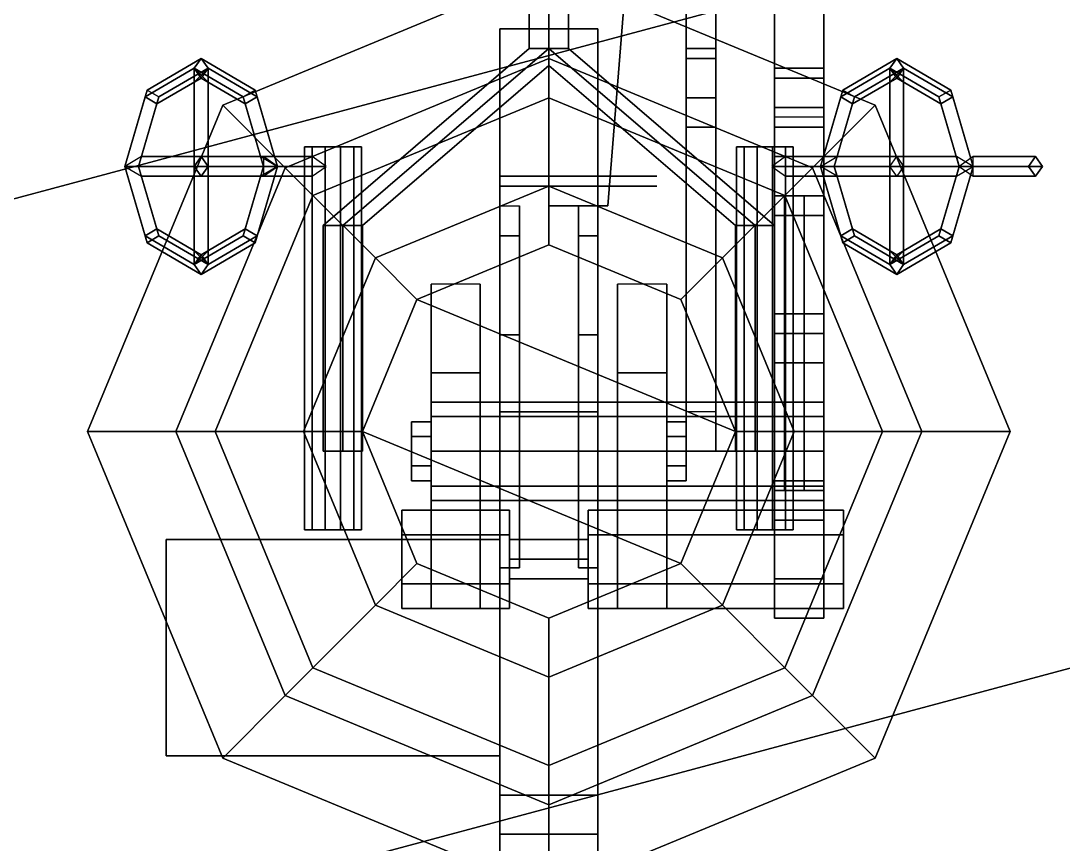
# Model space of a CAD drawing. Header units: millimetres. Extents: x -3.4 to 3.4, y -22.9 to 32.2.
# Drawn here: x -0.538 to 0.524, y -0.95 to -0.112 of the extents above; entities that cross this region are included whole.
import ezdxf

# ---------------------------------------------------------------- set-up
doc = ezdxf.new("R2010")
doc.units = ezdxf.units.MM
for name, color, linetype in [('sleeve', 5, 'Continuous'), ('superstructure', 3, 'Continuous'), ('turret', 2, 'Continuous')]:
    doc.layers.add(name, color=color, linetype=linetype)

msp = doc.modelspace()

# ---------------------------------------------------------------- linework, layer by layer
for points in [[(2.7, 12.33, -1.51), (2.7, -7.18, -1.51), (-2.7, -7.18, -1.51), (-2.7, 12.33, -1.51)], [(0, -0.06, 3), (-0.3323, -0.1977, 3), (-0.2687, -0.2613, 3), (0, -0.15, 3)], [(0, -0.06, 2.97), (-0.3323, -0.1977, 2.97), (-0.3323, -0.1977, 3), (0, -0.06, 3)], [(0.3323, -0.1977, 3), (0, -0.06, 3), (0, -0.15, 3), (0.2687, -0.2613, 3)], [(0.3323, -0.1977, 2.97), (0, -0.06, 2.97), (0, -0.06, 3), (0.3323, -0.1977, 3)], [(0, -0.15, 3), (-0.2687, -0.2613, 3), (-0.2404, -0.2896, 3.06), (0, -0.19, 3.06)], [(0.2687, -0.2613, 3), (0, -0.15, 3), (0, -0.19, 3.06), (0.2404, -0.2896, 3.06)], [(0, -0.19, 3.06), (-0.2404, -0.2896, 3.06), (-0.1768, -0.3532, 3.06), (0, -0.28, 3.06)], [(0.2404, -0.2896, 3.06), (0, -0.19, 3.06), (0, -0.28, 3.06), (0.1768, -0.3532, 3.06)], [(-0.3323, -0.1977, 3), (-0.47, -0.53, 3), (-0.38, -0.53, 3), (-0.2687, -0.2613, 3)], [(-0.3323, -0.1977, 2.97), (-0.47, -0.53, 2.97), (-0.47, -0.53, 3), (-0.3323, -0.1977, 3)], [(0.47, -0.53, 3), (0.3323, -0.1977, 3), (0.2687, -0.2613, 3), (0.38, -0.53, 3)], [(0.47, -0.53, 2.97), (0.3323, -0.1977, 2.97), (0.3323, -0.1977, 3), (0.47, -0.53, 3)], [(-0.2687, -0.2613, 3), (-0.38, -0.53, 3), (-0.34, -0.53, 3.06), (-0.2404, -0.2896, 3.06)], [(0.38, -0.53, 3), (0.2687, -0.2613, 3), (0.2404, -0.2896, 3.06), (0.34, -0.53, 3.06)], [(0, -0.28, 3.06), (-0.1768, -0.3532, 3.06), (-0.1344, -0.3956, 3.61), (0, -0.34, 3.61)], [(0.1768, -0.3532, 3.06), (0, -0.28, 3.06), (0, -0.34, 3.61), (0.1344, -0.3956, 3.61)], [(-0.2404, -0.2896, 3.06), (-0.34, -0.53, 3.06), (-0.25, -0.53, 3.06), (-0.1768, -0.3532, 3.06)], [(0.34, -0.53, 3.06), (0.2404, -0.2896, 3.06), (0.1768, -0.3532, 3.06), (0.25, -0.53, 3.06)], [(-0.1768, -0.3532, 3.06), (-0.25, -0.53, 3.06), (-0.19, -0.53, 3.61), (-0.1344, -0.3956, 3.61)], [(0.25, -0.53, 3.06), (0.1768, -0.3532, 3.06), (0.1344, -0.3956, 3.61), (0.19, -0.53, 3.61)], [(-0.47, -0.53, 3), (-0.3323, -0.8623, 3), (-0.2687, -0.7987, 3), (-0.38, -0.53, 3)], [(-0.47, -0.53, 2.97), (-0.3323, -0.8623, 2.97), (-0.3323, -0.8623, 3), (-0.47, -0.53, 3)], [(-0.38, -0.53, 3), (-0.2687, -0.7987, 3), (-0.2404, -0.7704, 3.06), (-0.34, -0.53, 3.06)], [(-0.34, -0.53, 3.06), (-0.2404, -0.7704, 3.06), (-0.1768, -0.7068, 3.06), (-0.25, -0.53, 3.06)], [(-0.25, -0.53, 3.06), (-0.1768, -0.7068, 3.06), (-0.1344, -0.6644, 3.61), (-0.19, -0.53, 3.61)], [(0.1768, -0.7068, 3.06), (0.25, -0.53, 3.06), (0.19, -0.53, 3.61), (0.1344, -0.6644, 3.61)], [(0.2404, -0.7704, 3.06), (0.34, -0.53, 3.06), (0.25, -0.53, 3.06), (0.1768, -0.7068, 3.06)], [(0.2687, -0.7987, 3), (0.38, -0.53, 3), (0.34, -0.53, 3.06), (0.2404, -0.7704, 3.06)], [(0.3323, -0.8623, 3), (0.47, -0.53, 3), (0.38, -0.53, 3), (0.2687, -0.7987, 3)], [(0.3323, -0.8623, 2.97), (0.47, -0.53, 2.97), (0.47, -0.53, 3), (0.3323, -0.8623, 3)], [(-0.1768, -0.7068, 3.06), (0, -0.78, 3.06), (0, -0.72, 3.61), (-0.1344, -0.6644, 3.61)], [(0, -0.78, 3.06), (0.1768, -0.7068, 3.06), (0.1344, -0.6644, 3.61), (0, -0.72, 3.61)], [(-0.2404, -0.7704, 3.06), (0, -0.87, 3.06), (0, -0.78, 3.06), (-0.1768, -0.7068, 3.06)], [(0, -0.87, 3.06), (0.2404, -0.7704, 3.06), (0.1768, -0.7068, 3.06), (0, -0.78, 3.06)], [(-0.2687, -0.7987, 3), (0, -0.91, 3), (0, -0.87, 3.06), (-0.2404, -0.7704, 3.06)], [(0, -0.91, 3), (0.2687, -0.7987, 3), (0.2404, -0.7704, 3.06), (0, -0.87, 3.06)], [(-0.3323, -0.8623, 3), (0, -1, 3), (0, -0.91, 3), (-0.2687, -0.7987, 3)], [(0, -1, 3), (0.3323, -0.8623, 3), (0.2687, -0.7987, 3), (0, -0.91, 3)], [(-0.3323, -0.8623, 2.97), (0, -1, 2.97), (0, -1, 3), (-0.3323, -0.8623, 3)], [(0, -1, 2.97), (0.3323, -0.8623, 2.97), (0.3323, -0.8623, 3), (0, -1, 3)]]:
    msp.add_3dface(points)
at = {"layer": 'sleeve'}
for points in [[(0.05, -0.12, 4.09), (0.05, -0.12, 3.96), (-0.05, -0.12, 3.96), (-0.05, -0.12, 4.09)], [(-0.05, -0.12, 4.09), (-0.05, -0.51, 4.09), (0.05, -0.51, 4.09), (0.05, -0.12, 4.09)], [(-0.05, -0.12, 3.96), (-0.05, -0.51, 3.91), (-0.05, -0.51, 4.09), (-0.05, -0.12, 4.09)], [(0.05, -0.12, 3.96), (0.05, -0.51, 3.91), (-0.05, -0.51, 3.91), (-0.05, -0.12, 3.96)], [(0.05, -0.51, 4.09), (0.05, -0.51, 3.91), (0.05, -0.12, 3.96), (0.05, -0.12, 4.09)], [(-0.05, -0.3, 3.9369), (-0.05, -0.3308, 3.8908), (-0.05, -0.51, 3.91)], [(-0.03, -0.3, 3.9369), (-0.03, -0.3308, 3.8908), (-0.05, -0.3308, 3.8908), (-0.05, -0.3, 3.9369)], [(-0.03, -0.51, 3.91), (-0.03, -0.51, 3.91), (-0.03, -0.3308, 3.8908), (-0.03, -0.3, 3.9369)], [(0.05, -0.3, 3.9369), (0.05, -0.3308, 3.8908), (0.03, -0.3308, 3.8908), (0.03, -0.3, 3.9369)], [(0.03, -0.3, 3.9369), (0.03, -0.3308, 3.8908), (0.03, -0.51, 3.91)], [(0.05, -0.51, 3.91), (0.05, -0.51, 3.91), (0.05, -0.3308, 3.8908), (0.05, -0.3, 3.9369)], [(-0.05, -0.4314, 3.8236), (-0.05, -0.55, 3.8), (-0.05, -0.51, 3.91), (-0.05, -0.3308, 3.8908)], [(-0.03, -0.3308, 3.8908), (-0.03, -0.4314, 3.8236), (-0.05, -0.4314, 3.8236), (-0.05, -0.3308, 3.8908)], [(-0.03, -0.3308, 3.8908), (-0.03, -0.51, 3.91), (-0.03, -0.55, 3.8), (-0.03, -0.4314, 3.8236)], [(0.05, -0.3308, 3.8908), (0.05, -0.4314, 3.8236), (0.03, -0.4314, 3.8236), (0.03, -0.3308, 3.8908)], [(0.03, -0.4314, 3.8236), (0.03, -0.55, 3.8), (0.03, -0.51, 3.91), (0.03, -0.3308, 3.8908)], [(0.05, -0.3308, 3.8908), (0.05, -0.51, 3.91), (0.05, -0.55, 3.8), (0.05, -0.4314, 3.8236)], [(-0.03, -0.4314, 3.8236), (-0.03, -0.55, 3.8), (-0.05, -0.55, 3.8), (-0.05, -0.4314, 3.8236)], [(0.05, -0.4314, 3.8236), (0.05, -0.55, 3.8), (0.03, -0.55, 3.8), (0.03, -0.4314, 3.8236)], [(0.07, -0.5, 4.11), (0.07, -0.5146, 4.0746), (-0.07, -0.5146, 4.0746), (-0.07, -0.5, 4.11)], [(0.07, -0.5146, 4.1454), (0.07, -0.5, 4.11), (-0.07, -0.5, 4.11), (-0.07, -0.5146, 4.1454)], [(-0.14, -0.58, 4.11), (-0.14, -0.52, 4.11), (-0.14, -0.535, 4.084), (-0.14, -0.565, 4.084)], [(-0.14, -0.565, 4.136), (-0.14, -0.535, 4.136), (-0.14, -0.52, 4.11), (-0.14, -0.58, 4.11)], [(-0.12, -0.52, 4.11), (-0.12, -0.535, 4.084), (-0.14, -0.535, 4.084), (-0.14, -0.52, 4.11)], [(-0.12, -0.535, 4.136), (-0.12, -0.52, 4.11), (-0.14, -0.52, 4.11), (-0.14, -0.535, 4.136)], [(0.07, -0.5146, 4.0746), (0.07, -0.55, 4.06), (-0.07, -0.55, 4.06), (-0.07, -0.5146, 4.0746)], [(0.07, -0.55, 4.16), (0.07, -0.5146, 4.1454), (-0.07, -0.5146, 4.1454), (-0.07, -0.55, 4.16)], [(-0.03, -0.6686, 3.8236), (-0.03, -0.51, 3.91), (-0.05, -0.51, 3.91), (-0.05, -0.6686, 3.8236)], [(-0.05, -0.51, 4.09), (-0.05, -0.94, 4.09), (0.05, -0.94, 4.09), (0.05, -0.51, 4.09)], [(-0.05, -0.51, 3.91), (-0.05, -0.9, 3.93), (-0.05, -0.94, 4.09), (-0.05, -0.51, 4.09)], [(0.05, -0.51, 3.91), (0.05, -0.9, 3.93), (-0.05, -0.9, 3.93), (-0.05, -0.51, 3.91)], [(-0.03, -0.51, 3.91), (-0.03, -0.51, 3.91), (-0.03, -0.6686, 3.8236), (-0.03, -0.55, 3.8)], [(0.05, -0.6686, 3.8236), (0.05, -0.51, 3.91), (0.03, -0.51, 3.91), (0.03, -0.6686, 3.8236)], [(0.05, -0.51, 3.91), (0.05, -0.51, 3.91), (0.05, -0.6686, 3.8236), (0.05, -0.55, 3.8)], [(0.05, -0.94, 4.09), (0.05, -0.9, 3.93), (0.05, -0.51, 3.91), (0.05, -0.51, 4.09)], [(0.12, -0.535, 4.084), (0.12, -0.52, 4.11), (0.14, -0.52, 4.11), (0.14, -0.535, 4.084)], [(0.12, -0.52, 4.11), (0.12, -0.535, 4.136), (0.14, -0.535, 4.136), (0.14, -0.52, 4.11)], [(0.14, -0.565, 4.084), (0.14, -0.535, 4.084), (0.14, -0.52, 4.11), (0.14, -0.58, 4.11)], [(0.14, -0.58, 4.11), (0.14, -0.52, 4.11), (0.14, -0.535, 4.136), (0.14, -0.565, 4.136)], [(-0.12, -0.535, 4.084), (-0.12, -0.565, 4.084), (-0.14, -0.565, 4.084), (-0.14, -0.535, 4.084)], [(-0.12, -0.565, 4.136), (-0.12, -0.535, 4.136), (-0.14, -0.535, 4.136), (-0.14, -0.565, 4.136)], [(0.12, -0.565, 4.084), (0.12, -0.535, 4.084), (0.14, -0.535, 4.084), (0.14, -0.565, 4.084)], [(0.12, -0.535, 4.136), (0.12, -0.565, 4.136), (0.14, -0.565, 4.136), (0.14, -0.535, 4.136)], [(0.07, -0.55, 4.06), (0.07, -0.5854, 4.0746), (-0.07, -0.5854, 4.0746), (-0.07, -0.55, 4.06)], [(0.07, -0.5854, 4.1454), (0.07, -0.55, 4.16), (-0.07, -0.55, 4.16), (-0.07, -0.5854, 4.1454)], [(-0.03, -0.55, 3.8), (-0.03, -0.6686, 3.8236), (-0.05, -0.6686, 3.8236), (-0.05, -0.55, 3.8)], [(0.05, -0.55, 3.8), (0.05, -0.6686, 3.8236), (0.03, -0.6686, 3.8236), (0.03, -0.55, 3.8)], [(-0.12, -0.565, 4.084), (-0.12, -0.58, 4.11), (-0.14, -0.58, 4.11), (-0.14, -0.565, 4.084)], [(-0.12, -0.58, 4.11), (-0.12, -0.565, 4.136), (-0.14, -0.565, 4.136), (-0.14, -0.58, 4.11)], [(0.12, -0.58, 4.11), (0.12, -0.565, 4.084), (0.14, -0.565, 4.084), (0.14, -0.58, 4.11)], [(0.12, -0.565, 4.136), (0.12, -0.58, 4.11), (0.14, -0.58, 4.11), (0.14, -0.565, 4.136)], [(0.07, -0.5854, 4.0746), (0.07, -0.6, 4.11), (-0.07, -0.6, 4.11), (-0.07, -0.5854, 4.0746)], [(0.07, -0.6, 4.11), (0.07, -0.5854, 4.1454), (-0.07, -0.5854, 4.1454), (-0.07, -0.6, 4.11)], [(-0.05, -0.64, 4.01), (-0.05, -0.86, 4.01), (-0.39, -0.86, 4.01), (-0.39, -0.64, 4.01)], [(-0.05, -0.64, 4.05), (-0.05, -0.64, 4.01), (-0.39, -0.64, 4.01), (-0.39, -0.64, 4.05)], [(-0.39, -0.64, 4.05), (-0.39, -0.86, 4.05), (-0.05, -0.86, 4.05), (-0.05, -0.64, 4.05)], [(-0.39, -0.64, 4.01), (-0.39, -0.86, 4.01), (-0.39, -0.86, 4.05), (-0.39, -0.64, 4.05)], [(-0.39, -0.86, 4.05), (-0.39, -0.86, 4.01), (-0.05, -0.86, 4.01), (-0.05, -0.86, 4.05)], [(0.05, -0.9, 3.93), (0.05, -0.96, 3.96), (-0.05, -0.96, 3.96), (-0.05, -0.9, 3.93)], [(-0.05, -0.9, 3.93), (-0.05, -0.96, 3.96), (-0.05, -0.96, 4.08), (-0.05, -0.94, 4.09)], [(0.05, -0.96, 4.08), (0.05, -0.96, 3.96), (0.05, -0.9, 3.93), (0.05, -0.94, 4.09)], [(-0.05, -0.94, 4.09), (-0.05, -0.96, 4.08), (0.05, -0.96, 4.08), (0.05, -0.94, 4.09)]]:
    msp.add_3dface(points, dxfattribs=at)
at = {"layer": 'superstructure'}
for points in [[(-0.63, 4.2, 2.868), (-2.11, -5.64, 3.0212), (2.11, -5.64, 3.0212), (0.63, 4.2, 2.868)], [(-1.43, -0.53, 2.97), (1.2384, 0.185, 2.97), (0.715, 0.7084, 2.97), (-1.2384, 0.185, 2.97)], [(-1.2384, -1.245, 2.97), (1.43, -0.53, 2.97), (1.2384, 0.185, 2.97), (-1.43, -0.53, 2.97)], [(-0.715, -1.7684, 2.97), (1.2384, -1.245, 2.97), (1.43, -0.53, 2.97), (-1.2384, -1.245, 2.97)]]:
    msp.add_3dface(points, dxfattribs=at)
at = {"layer": 'turret'}
for points in [[(-0.02, -0.14, 3.45), (0, -0.14, 3.47), (0, 0.22, 3.47), (-0.02, 0.22, 3.45)], [(0, -0.14, 3.43), (-0.02, -0.14, 3.45), (-0.02, 0.22, 3.45), (0, 0.22, 3.43)], [(0, -0.14, 3.47), (0.02, -0.14, 3.45), (0.02, 0.22, 3.45), (0, 0.22, 3.47)], [(0.02, -0.14, 3.45), (0, -0.14, 3.43), (0, 0.22, 3.43), (0.02, 0.22, 3.45)], [(0.23, -0.17, 4.13), (0.23, -0.03, 4.2), (0.23, -0.02, 4.14), (0.23, -0.16, 4.07)], [(0.23, -0.16, 4.07), (0.23, -0.02, 4.14), (0.28, -0.02, 4.14), (0.28, -0.16, 4.07)], [(0.28, -0.02, 4.14), (0.28, -0.03, 4.2), (0.28, -0.17, 4.13), (0.28, -0.16, 4.07)], [(0.28, -0.17, 4.13), (0.28, -0.03, 4.2), (0.23, -0.03, 4.2), (0.23, -0.17, 4.13)], [(0.14, -0.1, 4.47), (0.14, -0.14, 4.47), (0.14, -0.15, 4.52), (0.14, -0.08, 4.52)], [(0.14, -0.08, 4.52), (0.14, -0.15, 4.52), (0.17, -0.15, 4.52), (0.17, -0.08, 4.52)], [(0.17, -0.15, 4.52), (0.17, -0.14, 4.47), (0.17, -0.1, 4.47), (0.17, -0.08, 4.52)], [(0.17, -0.1, 4.47), (0.17, -0.14, 4.47), (0.14, -0.14, 4.47), (0.14, -0.1, 4.47)], [(-0.23, -0.32, 3.62), (-0.21, -0.32, 3.64), (0, -0.14, 3.47), (-0.02, -0.14, 3.45)], [(-0.21, -0.32, 3.6), (-0.23, -0.32, 3.62), (-0.02, -0.14, 3.45), (0, -0.14, 3.43)], [(-0.21, -0.32, 3.64), (-0.19, -0.32, 3.62), (0, -0.1571, 3.4662), (0, -0.14, 3.47)], [(-0.19, -0.32, 3.62), (-0.21, -0.32, 3.6), (0, -0.14, 3.43), (0, -0.1571, 3.4662)], [(0.19, -0.32, 3.62), (0.21, -0.32, 3.64), (0, -0.14, 3.47), (0, -0.1571, 3.4662)], [(0.21, -0.32, 3.6), (0.19, -0.32, 3.62), (0, -0.1571, 3.4662), (0, -0.14, 3.43)], [(0.23, -0.32, 3.62), (0.21, -0.32, 3.6), (0, -0.14, 3.43), (0.02, -0.14, 3.45)], [(0.21, -0.32, 3.64), (0.23, -0.32, 3.62), (0.02, -0.14, 3.45), (0, -0.14, 3.47)], [(0.14, -0.14, 4.47), (0.14, -0.19, 4.45), (0.14, -0.22, 4.5), (0.14, -0.15, 4.52)], [(0.17, -0.14, 4.47), (0.17, -0.19, 4.45), (0.14, -0.19, 4.45), (0.14, -0.14, 4.47)], [(0.17, -0.22, 4.5), (0.17, -0.19, 4.45), (0.17, -0.14, 4.47), (0.17, -0.15, 4.52)], [(-0.4094, -0.1822, 3.7194), (-0.4114, -0.1893, 3.7314), (-0.3614, -0.16, 3.7814), (-0.3544, -0.15, 3.7744)], [(-0.3973, -0.1893, 3.7173), (-0.4094, -0.1822, 3.7194), (-0.3544, -0.15, 3.7744), (-0.3473, -0.16, 3.7673)], [(-0.3544, -0.15, 3.7744), (-0.3614, -0.16, 3.7814), (-0.3114, -0.1893, 3.8314), (-0.2994, -0.1822, 3.8294)], [(-0.3473, -0.16, 3.7673), (-0.3544, -0.15, 3.7744), (-0.2994, -0.1822, 3.8294), (-0.2973, -0.1893, 3.8173)], [(0.14, -0.15, 4.52), (0.14, -0.22, 4.5), (0.17, -0.22, 4.5), (0.17, -0.15, 4.52)], [(0.2973, -0.1893, 3.8173), (0.2994, -0.1822, 3.8294), (0.3544, -0.15, 3.7744), (0.3473, -0.16, 3.7673)], [(0.2994, -0.1822, 3.8294), (0.3114, -0.1893, 3.8314), (0.3614, -0.16, 3.7814), (0.3544, -0.15, 3.7744)], [(0.3473, -0.16, 3.7673), (0.3544, -0.15, 3.7744), (0.4094, -0.1822, 3.7194), (0.3973, -0.1893, 3.7173)], [(0.3544, -0.15, 3.7744), (0.3614, -0.16, 3.7814), (0.4114, -0.1893, 3.7314), (0.4094, -0.1822, 3.7194)], [(-0.4114, -0.1893, 3.7314), (-0.3994, -0.1964, 3.7294), (-0.3544, -0.17, 3.7744), (-0.3614, -0.16, 3.7814)], [(-0.3994, -0.1964, 3.7294), (-0.3973, -0.1893, 3.7173), (-0.3473, -0.16, 3.7673), (-0.3544, -0.17, 3.7744)], [(-0.3614, -0.16, 3.7814), (-0.3544, -0.17, 3.7744), (-0.3094, -0.1964, 3.8194), (-0.3114, -0.1893, 3.8314)], [(-0.3473, -0.1741, 3.7814), (-0.3614, -0.16, 3.7814), (-0.3614, -0.36, 3.7814), (-0.3473, -0.3459, 3.7814)], [(-0.3614, -0.16, 3.7814), (-0.3614, -0.1741, 3.7673), (-0.3614, -0.3459, 3.7673), (-0.3614, -0.36, 3.7814)], [(-0.3614, -0.1741, 3.7673), (-0.3473, -0.16, 3.7673), (-0.3473, -0.36, 3.7673), (-0.3614, -0.3459, 3.7673)], [(-0.3544, -0.17, 3.7744), (-0.3473, -0.16, 3.7673), (-0.2973, -0.1893, 3.8173), (-0.3094, -0.1964, 3.8194)], [(-0.3473, -0.16, 3.7673), (-0.3473, -0.1741, 3.7814), (-0.3473, -0.3459, 3.7814), (-0.3473, -0.36, 3.7673)], [(0.23, -0.41, 4.07), (0.23, -0.16, 4.07), (0.28, -0.16, 4.07), (0.28, -0.41, 4.07)], [(0.23, -0.43, 4.13), (0.23, -0.17, 4.13), (0.23, -0.16, 4.07), (0.23, -0.41, 4.07)], [(0.28, -0.16, 4.07), (0.28, -0.17, 4.13), (0.28, -0.43, 4.13), (0.28, -0.41, 4.07)], [(0.3094, -0.1964, 3.8194), (0.2973, -0.1893, 3.8173), (0.3473, -0.16, 3.7673), (0.3544, -0.17, 3.7744)], [(0.3114, -0.1893, 3.8314), (0.3094, -0.1964, 3.8194), (0.3544, -0.17, 3.7744), (0.3614, -0.16, 3.7814)], [(0.3473, -0.1741, 3.7814), (0.3473, -0.16, 3.7673), (0.3473, -0.36, 3.7673), (0.3473, -0.3459, 3.7814)], [(0.3614, -0.16, 3.7814), (0.3473, -0.1741, 3.7814), (0.3473, -0.3459, 3.7814), (0.3614, -0.36, 3.7814)], [(0.3473, -0.16, 3.7673), (0.3614, -0.1741, 3.7673), (0.3614, -0.3459, 3.7673), (0.3473, -0.36, 3.7673)], [(0.3544, -0.17, 3.7744), (0.3473, -0.16, 3.7673), (0.3973, -0.1893, 3.7173), (0.3994, -0.1964, 3.7294)], [(0.3614, -0.16, 3.7814), (0.3544, -0.17, 3.7744), (0.3994, -0.1964, 3.7294), (0.4114, -0.1893, 3.7314)], [(0.3614, -0.1741, 3.7673), (0.3614, -0.16, 3.7814), (0.3614, -0.36, 3.7814), (0.3614, -0.3459, 3.7673)], [(0.23, -0.21, 4.07), (0.23, -0.17, 4.07), (0.23, -0.26, 3.92), (0.23, -0.31, 3.92)], [(0.23, -0.26, 3.92), (0.23, -0.17, 4.07), (0.28, -0.17, 4.07), (0.28, -0.26, 3.92)], [(0.28, -0.43, 4.13), (0.28, -0.17, 4.13), (0.23, -0.17, 4.13), (0.23, -0.43, 4.13)], [(0.28, -0.26, 3.92), (0.28, -0.17, 4.07), (0.28, -0.21, 4.07), (0.28, -0.31, 3.92)], [(-0.418, -0.26, 3.6966), (-0.4321, -0.26, 3.6966), (-0.4094, -0.1822, 3.7194), (-0.3973, -0.1893, 3.7173)], [(-0.4321, -0.26, 3.6966), (-0.4321, -0.26, 3.7107), (-0.4114, -0.1893, 3.7314), (-0.4094, -0.1822, 3.7194)], [(-0.4321, -0.26, 3.7107), (-0.418, -0.26, 3.7107), (-0.3994, -0.1964, 3.7294), (-0.4114, -0.1893, 3.7314)], [(-0.418, -0.26, 3.7107), (-0.418, -0.26, 3.6966), (-0.3973, -0.1893, 3.7173), (-0.3994, -0.1964, 3.7294)], [(-0.2994, -0.1822, 3.8294), (-0.3114, -0.1893, 3.8314), (-0.2907, -0.26, 3.8521), (-0.2766, -0.26, 3.8521)], [(-0.3114, -0.1893, 3.8314), (-0.3094, -0.1964, 3.8194), (-0.2907, -0.26, 3.838), (-0.2907, -0.26, 3.8521)], [(-0.3094, -0.1964, 3.8194), (-0.2973, -0.1893, 3.8173), (-0.2766, -0.26, 3.838), (-0.2907, -0.26, 3.838)], [(-0.2973, -0.1893, 3.8173), (-0.2994, -0.1822, 3.8294), (-0.2766, -0.26, 3.8521), (-0.2766, -0.26, 3.838)], [(0.17, -0.19, 4.45), (0.17, -0.51, 4.13), (0.14, -0.51, 4.13), (0.14, -0.19, 4.45)], [(0.14, -0.19, 4.45), (0.14, -0.51, 4.13), (0.14, -0.55, 4.16), (0.14, -0.22, 4.5)], [(0.17, -0.55, 4.16), (0.17, -0.51, 4.13), (0.17, -0.19, 4.45), (0.17, -0.22, 4.5)], [(0.2766, -0.26, 3.8521), (0.2907, -0.26, 3.8521), (0.3114, -0.1893, 3.8314), (0.2994, -0.1822, 3.8294)], [(0.2766, -0.26, 3.838), (0.2766, -0.26, 3.8521), (0.2994, -0.1822, 3.8294), (0.2973, -0.1893, 3.8173)], [(0.2907, -0.26, 3.838), (0.2766, -0.26, 3.838), (0.2973, -0.1893, 3.8173), (0.3094, -0.1964, 3.8194)], [(0.2907, -0.26, 3.8521), (0.2907, -0.26, 3.838), (0.3094, -0.1964, 3.8194), (0.3114, -0.1893, 3.8314)], [(0.3973, -0.1893, 3.7173), (0.4094, -0.1822, 3.7194), (0.4321, -0.26, 3.6966), (0.418, -0.26, 3.6966)], [(0.3994, -0.1964, 3.7294), (0.3973, -0.1893, 3.7173), (0.418, -0.26, 3.6966), (0.418, -0.26, 3.7107)], [(0.4114, -0.1893, 3.7314), (0.3994, -0.1964, 3.7294), (0.418, -0.26, 3.7107), (0.4321, -0.26, 3.7107)], [(0.4094, -0.1822, 3.7194), (0.4114, -0.1893, 3.7314), (0.4321, -0.26, 3.7107), (0.4321, -0.26, 3.6966)], [(0.23, -0.2, 3.84), (0.23, -0.22, 3.88), (0.28, -0.22, 3.88), (0.28, -0.2, 3.84)], [(0.23, -0.26, 3.88), (0.23, -0.22, 3.88), (0.23, -0.2, 3.84), (0.23, -0.26, 3.84)], [(0.23, -0.22, 3.81), (0.23, -0.2, 3.84), (0.28, -0.2, 3.84), (0.28, -0.22, 3.81)], [(0.23, -0.26, 3.84), (0.23, -0.2, 3.84), (0.23, -0.22, 3.81), (0.23, -0.25, 3.77)], [(0.28, -0.2, 3.84), (0.28, -0.22, 3.88), (0.28, -0.26, 3.88), (0.28, -0.26, 3.84)], [(0.28, -0.22, 3.81), (0.28, -0.2, 3.84), (0.28, -0.26, 3.84), (0.28, -0.25, 3.77)], [(0.28, -0.31, 3.92), (0.28, -0.21, 4.07), (0.23, -0.21, 4.07), (0.23, -0.31, 3.92)], [(0.14, -0.22, 4.5), (0.14, -0.55, 4.16), (0.17, -0.55, 4.16), (0.17, -0.22, 4.5)], [(0.23, -0.31, 3.92), (0.23, -0.26, 3.92), (0.23, -0.22, 3.88), (0.23, -0.26, 3.88)], [(0.23, -0.22, 3.88), (0.23, -0.26, 3.92), (0.28, -0.26, 3.92), (0.28, -0.22, 3.88)], [(0.23, -0.25, 3.77), (0.23, -0.22, 3.81), (0.28, -0.22, 3.81), (0.28, -0.25, 3.77)], [(0.28, -0.22, 3.88), (0.28, -0.26, 3.92), (0.28, -0.31, 3.92), (0.28, -0.26, 3.88)], [(-0.2412, -0.24, 3.6612), (-0.249, -0.24, 3.6322), (-0.249, -0.63, 3.6322), (-0.2412, -0.63, 3.6612)], [(-0.249, -0.24, 3.6322), (-0.2278, -0.24, 3.611), (-0.2278, -0.63, 3.611), (-0.249, -0.63, 3.6322)], [(-0.2278, -0.24, 3.611), (-0.249, -0.24, 3.6322), (-0.2412, -0.24, 3.6612), (-0.1988, -0.24, 3.6188)], [(-0.2122, -0.24, 3.669), (-0.2412, -0.24, 3.6612), (-0.2412, -0.63, 3.6612), (-0.2122, -0.63, 3.669)], [(-0.1988, -0.24, 3.6188), (-0.2412, -0.24, 3.6612), (-0.2122, -0.24, 3.669), (-0.191, -0.24, 3.6478)], [(-0.2278, -0.24, 3.611), (-0.1988, -0.24, 3.6188), (-0.1988, -0.63, 3.6188), (-0.2278, -0.63, 3.611)], [(-0.191, -0.24, 3.6478), (-0.2122, -0.24, 3.669), (-0.2122, -0.63, 3.669), (-0.191, -0.63, 3.6478)], [(-0.1988, -0.24, 3.6188), (-0.191, -0.24, 3.6478), (-0.191, -0.63, 3.6478), (-0.1988, -0.63, 3.6188)], [(0.191, -0.24, 3.6478), (0.1988, -0.24, 3.6188), (0.1988, -0.63, 3.6188), (0.191, -0.63, 3.6478)], [(0.2122, -0.24, 3.669), (0.191, -0.24, 3.6478), (0.191, -0.63, 3.6478), (0.2122, -0.63, 3.669)], [(0.191, -0.24, 3.6478), (0.2122, -0.24, 3.669), (0.2412, -0.24, 3.6612), (0.1988, -0.24, 3.6188)], [(0.1988, -0.24, 3.6188), (0.2278, -0.24, 3.611), (0.2278, -0.63, 3.611), (0.1988, -0.63, 3.6188)], [(0.1988, -0.24, 3.6188), (0.2412, -0.24, 3.6612), (0.249, -0.24, 3.6322), (0.2278, -0.24, 3.611)], [(0.2412, -0.24, 3.6612), (0.2122, -0.24, 3.669), (0.2122, -0.63, 3.669), (0.2412, -0.63, 3.6612)], [(0.2278, -0.24, 3.611), (0.249, -0.24, 3.6322), (0.249, -0.63, 3.6322), (0.2278, -0.63, 3.611)], [(0.249, -0.24, 3.6322), (0.2412, -0.24, 3.6612), (0.2412, -0.63, 3.6612), (0.249, -0.63, 3.6322)], [(-0.4151, -0.25, 3.7136), (-0.4321, -0.26, 3.7107), (-0.2907, -0.26, 3.8521), (-0.2936, -0.25, 3.8351)], [(-0.418, -0.26, 3.6966), (-0.4151, -0.25, 3.7136), (-0.2936, -0.25, 3.8351), (-0.2766, -0.26, 3.838)], [(-0.2412, -0.25, 3.6612), (-0.2412, -0.26, 3.6471), (-0.3614, -0.26, 3.7673), (-0.3544, -0.25, 3.7744)], [(-0.2907, -0.25, 3.8521), (-0.2907, -0.26, 3.838), (-0.3614, -0.26, 3.9087), (-0.3544, -0.25, 3.9158)], [(-0.3473, -0.26, 3.9228), (-0.3544, -0.25, 3.9158), (-0.3614, -0.26, 3.9087), (-0.3544, -0.27, 3.9158)], [(-0.2271, -0.26, 3.6612), (-0.2412, -0.25, 3.6612), (-0.3544, -0.25, 3.7744), (-0.3473, -0.26, 3.7814)], [(-0.2766, -0.26, 3.8521), (-0.2907, -0.25, 3.8521), (-0.3544, -0.25, 3.9158), (-0.3473, -0.26, 3.9228)], [(0.2412, -0.25, 3.6612), (0.2271, -0.26, 3.6612), (0.3473, -0.26, 3.7814), (0.3544, -0.25, 3.7744)], [(0.23, -0.29, 3.78), (0.23, -0.25, 3.77), (0.28, -0.25, 3.77), (0.28, -0.29, 3.78)], [(0.23, -0.29, 3.82), (0.23, -0.26, 3.84), (0.23, -0.25, 3.77), (0.23, -0.29, 3.78)], [(0.2412, -0.26, 3.6471), (0.2412, -0.25, 3.6612), (0.3544, -0.25, 3.7744), (0.3614, -0.26, 3.7673)], [(0.2766, -0.26, 3.838), (0.2936, -0.25, 3.8351), (0.4151, -0.25, 3.7136), (0.418, -0.26, 3.6966)], [(0.28, -0.25, 3.77), (0.28, -0.26, 3.84), (0.28, -0.29, 3.82), (0.28, -0.29, 3.78)], [(0.2936, -0.25, 3.8351), (0.2907, -0.26, 3.8521), (0.4321, -0.26, 3.7107), (0.4151, -0.25, 3.7136)], [(0.4321, -0.25, 3.7107), (0.418, -0.26, 3.7107), (0.4887, -0.26, 3.7814), (0.4958, -0.25, 3.7744)], [(0.4321, -0.26, 3.6966), (0.4321, -0.25, 3.7107), (0.4958, -0.25, 3.7744), (0.5028, -0.26, 3.7673)], [(0.5028, -0.26, 3.7673), (0.4958, -0.25, 3.7744), (0.4887, -0.26, 3.7814), (0.4958, -0.27, 3.7744)], [(-0.4114, -0.3307, 3.7314), (-0.3994, -0.3236, 3.7294), (-0.418, -0.26, 3.7107), (-0.4321, -0.26, 3.7107)], [(-0.3973, -0.3307, 3.7173), (-0.4094, -0.3378, 3.7194), (-0.4321, -0.26, 3.6966), (-0.418, -0.26, 3.6966)], [(-0.4094, -0.3378, 3.7194), (-0.4114, -0.3307, 3.7314), (-0.4321, -0.26, 3.7107), (-0.4321, -0.26, 3.6966)], [(-0.4321, -0.26, 3.7107), (-0.4151, -0.27, 3.7136), (-0.2936, -0.27, 3.8351), (-0.2907, -0.26, 3.8521)], [(-0.3994, -0.3236, 3.7294), (-0.3973, -0.3307, 3.7173), (-0.418, -0.26, 3.6966), (-0.418, -0.26, 3.7107)], [(-0.4151, -0.27, 3.7136), (-0.418, -0.26, 3.6966), (-0.2766, -0.26, 3.838), (-0.2936, -0.27, 3.8351)], [(-0.2412, -0.26, 3.6471), (-0.2412, -0.27, 3.6612), (-0.3544, -0.27, 3.7744), (-0.3614, -0.26, 3.7673)], [(-0.2907, -0.26, 3.838), (-0.2907, -0.27, 3.8521), (-0.3544, -0.27, 3.9158), (-0.3614, -0.26, 3.9087)], [(-0.2412, -0.27, 3.6612), (-0.2271, -0.26, 3.6612), (-0.3473, -0.26, 3.7814), (-0.3544, -0.27, 3.7744)], [(-0.2907, -0.27, 3.8521), (-0.2766, -0.26, 3.8521), (-0.3473, -0.26, 3.9228), (-0.3544, -0.27, 3.9158)], [(-0.2907, -0.26, 3.8521), (-0.2907, -0.26, 3.838), (-0.3094, -0.3236, 3.8194), (-0.3114, -0.3307, 3.8314)], [(-0.2766, -0.26, 3.8521), (-0.2907, -0.26, 3.8521), (-0.3114, -0.3307, 3.8314), (-0.2994, -0.3378, 3.8294)], [(-0.2907, -0.26, 3.838), (-0.2766, -0.26, 3.838), (-0.2973, -0.3307, 3.8173), (-0.3094, -0.3236, 3.8194)], [(-0.2766, -0.26, 3.838), (-0.2766, -0.26, 3.8521), (-0.2994, -0.3378, 3.8294), (-0.2973, -0.3307, 3.8173)], [(0.2271, -0.26, 3.6612), (0.2412, -0.27, 3.6612), (0.3544, -0.27, 3.7744), (0.3473, -0.26, 3.7814)], [(0.28, -0.26, 3.88), (0.28, -0.31, 3.92), (0.23, -0.31, 3.92), (0.23, -0.26, 3.88)], [(0.28, -0.26, 3.84), (0.28, -0.26, 3.88), (0.23, -0.26, 3.88), (0.23, -0.26, 3.84)], [(0.28, -0.29, 3.82), (0.28, -0.26, 3.84), (0.23, -0.26, 3.84), (0.23, -0.29, 3.82)], [(0.2412, -0.27, 3.6612), (0.2412, -0.26, 3.6471), (0.3614, -0.26, 3.7673), (0.3544, -0.27, 3.7744)], [(0.2936, -0.27, 3.8351), (0.2766, -0.26, 3.838), (0.418, -0.26, 3.6966), (0.4151, -0.27, 3.7136)], [(0.2994, -0.3378, 3.8294), (0.3114, -0.3307, 3.8314), (0.2907, -0.26, 3.8521), (0.2766, -0.26, 3.8521)], [(0.2973, -0.3307, 3.8173), (0.2994, -0.3378, 3.8294), (0.2766, -0.26, 3.8521), (0.2766, -0.26, 3.838)], [(0.3094, -0.3236, 3.8194), (0.2973, -0.3307, 3.8173), (0.2766, -0.26, 3.838), (0.2907, -0.26, 3.838)], [(0.2907, -0.26, 3.8521), (0.2936, -0.27, 3.8351), (0.4151, -0.27, 3.7136), (0.4321, -0.26, 3.7107)], [(0.3114, -0.3307, 3.8314), (0.3094, -0.3236, 3.8194), (0.2907, -0.26, 3.838), (0.2907, -0.26, 3.8521)], [(0.418, -0.26, 3.6966), (0.4321, -0.26, 3.6966), (0.4094, -0.3378, 3.7194), (0.3973, -0.3307, 3.7173)], [(0.418, -0.26, 3.7107), (0.418, -0.26, 3.6966), (0.3973, -0.3307, 3.7173), (0.3994, -0.3236, 3.7294)], [(0.4321, -0.26, 3.7107), (0.418, -0.26, 3.7107), (0.3994, -0.3236, 3.7294), (0.4114, -0.3307, 3.7314)], [(0.4321, -0.26, 3.6966), (0.4321, -0.26, 3.7107), (0.4114, -0.3307, 3.7314), (0.4094, -0.3378, 3.7194)], [(0.418, -0.26, 3.7107), (0.4321, -0.27, 3.7107), (0.4958, -0.27, 3.7744), (0.4887, -0.26, 3.7814)], [(0.4321, -0.27, 3.7107), (0.4321, -0.26, 3.6966), (0.5028, -0.26, 3.7673), (0.4958, -0.27, 3.7744)], [(0.03, -0.27, 4.25), (-0.0266, -0.27, 4.2734), (-0.05, -0.27, 4.33), (0.0866, -0.27, 4.2734)], [(0.0866, -0.27, 4.2734), (-0.05, -0.27, 4.33), (-0.0266, -0.27, 4.3866), (0.11, -0.27, 4.33)], [(0.11, -0.27, 4.33), (-0.0266, -0.27, 4.3866), (0.03, -0.27, 4.41), (0.0866, -0.27, 4.3866)], [(0.03, -0.28, 4.41), (-0.0266, -0.28, 4.3866), (-0.05, -0.28, 4.33), (0.0866, -0.28, 4.3866)], [(0.0866, -0.28, 4.3866), (-0.05, -0.28, 4.33), (-0.0266, -0.28, 4.2734), (0.11, -0.28, 4.33)], [(0.11, -0.28, 4.33), (-0.0266, -0.28, 4.2734), (0.03, -0.28, 4.25), (0.0866, -0.28, 4.2734)], [(0.28, -0.29, 3.78), (0.28, -0.29, 3.82), (0.23, -0.29, 3.82), (0.23, -0.29, 3.78)], [(0.24, -0.29, 3.8), (0.26, -0.29, 3.78), (0.26, -0.59, 3.75), (0.24, -0.59, 3.77)], [(0.26, -0.29, 3.82), (0.24, -0.29, 3.8), (0.24, -0.59, 3.77), (0.26, -0.59, 3.79)], [(0.26, -0.29, 3.78), (0.28, -0.29, 3.8), (0.28, -0.59, 3.77), (0.26, -0.59, 3.75)], [(0.28, -0.29, 3.8), (0.26, -0.29, 3.82), (0.26, -0.59, 3.79), (0.28, -0.59, 3.77)], [(-0.3614, -0.36, 3.7814), (-0.3544, -0.35, 3.7744), (-0.3994, -0.3236, 3.7294), (-0.4114, -0.3307, 3.7314)], [(-0.3544, -0.35, 3.7744), (-0.3473, -0.36, 3.7673), (-0.3973, -0.3307, 3.7173), (-0.3994, -0.3236, 3.7294)], [(-0.3114, -0.3307, 3.8314), (-0.3094, -0.3236, 3.8194), (-0.3544, -0.35, 3.7744), (-0.3614, -0.36, 3.7814)], [(-0.3094, -0.3236, 3.8194), (-0.2973, -0.3307, 3.8173), (-0.3473, -0.36, 3.7673), (-0.3544, -0.35, 3.7744)], [(-0.23, -0.55, 3.62), (-0.21, -0.55, 3.64), (-0.21, -0.32, 3.64), (-0.23, -0.32, 3.62)], [(-0.21, -0.55, 3.6), (-0.23, -0.55, 3.62), (-0.23, -0.32, 3.62), (-0.21, -0.32, 3.6)], [(-0.21, -0.55, 3.64), (-0.19, -0.55, 3.62), (-0.19, -0.32, 3.62), (-0.21, -0.32, 3.64)], [(-0.19, -0.55, 3.62), (-0.21, -0.55, 3.6), (-0.21, -0.32, 3.6), (-0.19, -0.32, 3.62)], [(0.21, -0.55, 3.6), (0.19, -0.55, 3.62), (0.19, -0.32, 3.62), (0.21, -0.32, 3.6)], [(0.19, -0.55, 3.62), (0.21, -0.55, 3.64), (0.21, -0.32, 3.64), (0.19, -0.32, 3.62)], [(0.23, -0.55, 3.62), (0.21, -0.55, 3.6), (0.21, -0.32, 3.6), (0.23, -0.32, 3.62)], [(0.21, -0.55, 3.64), (0.23, -0.55, 3.62), (0.23, -0.32, 3.62), (0.21, -0.32, 3.64)], [(0.3544, -0.35, 3.7744), (0.3473, -0.36, 3.7673), (0.2973, -0.3307, 3.8173), (0.3094, -0.3236, 3.8194)], [(0.3614, -0.36, 3.7814), (0.3544, -0.35, 3.7744), (0.3094, -0.3236, 3.8194), (0.3114, -0.3307, 3.8314)], [(0.3994, -0.3236, 3.7294), (0.3973, -0.3307, 3.7173), (0.3473, -0.36, 3.7673), (0.3544, -0.35, 3.7744)], [(0.4114, -0.3307, 3.7314), (0.3994, -0.3236, 3.7294), (0.3544, -0.35, 3.7744), (0.3614, -0.36, 3.7814)], [(-0.3544, -0.37, 3.7744), (-0.3614, -0.36, 3.7814), (-0.4114, -0.3307, 3.7314), (-0.4094, -0.3378, 3.7194)], [(-0.3473, -0.36, 3.7673), (-0.3544, -0.37, 3.7744), (-0.4094, -0.3378, 3.7194), (-0.3973, -0.3307, 3.7173)], [(-0.2994, -0.3378, 3.8294), (-0.3114, -0.3307, 3.8314), (-0.3614, -0.36, 3.7814), (-0.3544, -0.37, 3.7744)], [(-0.2973, -0.3307, 3.8173), (-0.2994, -0.3378, 3.8294), (-0.3544, -0.37, 3.7744), (-0.3473, -0.36, 3.7673)], [(0.3473, -0.36, 3.7673), (0.3544, -0.37, 3.7744), (0.2994, -0.3378, 3.8294), (0.2973, -0.3307, 3.8173)], [(0.3544, -0.37, 3.7744), (0.3614, -0.36, 3.7814), (0.3114, -0.3307, 3.8314), (0.2994, -0.3378, 3.8294)], [(0.3973, -0.3307, 3.7173), (0.4094, -0.3378, 3.7194), (0.3544, -0.37, 3.7744), (0.3473, -0.36, 3.7673)], [(0.4094, -0.3378, 3.7194), (0.4114, -0.3307, 3.7314), (0.3614, -0.36, 3.7814), (0.3544, -0.37, 3.7744)], [(0.1344, -0.3956, 3.66), (0, -0.34, 3.66), (-0.1344, -0.3956, 3.66), (0.19, -0.53, 3.66)], [(0, -0.34, 3.61), (-0.1344, -0.3956, 3.61), (-0.1344, -0.3956, 3.66), (0, -0.34, 3.66)], [(0.1344, -0.3956, 3.61), (0, -0.34, 3.61), (0, -0.34, 3.66), (0.1344, -0.3956, 3.66)], [(-0.12, -0.38, 3.66), (-0.12, -0.71, 3.66), (-0.12, -0.61, 4.01), (-0.12, -0.47, 4.01)], [(-0.07, -0.47, 4.01), (-0.07, -0.38, 3.66), (-0.12, -0.38, 3.66), (-0.12, -0.47, 4.01)], [(-0.07, -0.61, 4.01), (-0.07, -0.71, 3.66), (-0.07, -0.38, 3.66), (-0.07, -0.47, 4.01)], [(0.12, -0.47, 4.01), (0.12, -0.38, 3.66), (0.07, -0.38, 3.66), (0.07, -0.47, 4.01)], [(0.07, -0.38, 3.66), (0.07, -0.71, 3.66), (0.07, -0.61, 4.01), (0.07, -0.47, 4.01)], [(0.12, -0.61, 4.01), (0.12, -0.71, 3.66), (0.12, -0.38, 3.66), (0.12, -0.47, 4.01)], [(0.19, -0.53, 3.66), (-0.1344, -0.3956, 3.66), (-0.19, -0.53, 3.66), (0.1344, -0.6644, 3.66)], [(-0.1344, -0.3956, 3.61), (-0.19, -0.53, 3.61), (-0.19, -0.53, 3.66), (-0.1344, -0.3956, 3.66)], [(0.19, -0.53, 3.61), (0.1344, -0.3956, 3.61), (0.1344, -0.3956, 3.66), (0.19, -0.53, 3.66)], [(0.23, -0.43, 4.06), (0.23, -0.41, 4.07), (0.28, -0.41, 4.07), (0.28, -0.43, 4.06)], [(0.23, -0.46, 4.11), (0.23, -0.43, 4.13), (0.23, -0.41, 4.07), (0.23, -0.43, 4.06)], [(0.28, -0.41, 4.07), (0.28, -0.43, 4.13), (0.28, -0.46, 4.11), (0.28, -0.43, 4.06)], [(0.23, -0.59, 3.96), (0.23, -0.46, 4.11), (0.23, -0.43, 4.06), (0.23, -0.55, 3.92)], [(0.23, -0.55, 3.92), (0.23, -0.43, 4.06), (0.28, -0.43, 4.06), (0.28, -0.55, 3.92)], [(0.28, -0.46, 4.11), (0.28, -0.43, 4.13), (0.23, -0.43, 4.13), (0.23, -0.46, 4.11)], [(0.28, -0.43, 4.06), (0.28, -0.46, 4.11), (0.28, -0.59, 3.96), (0.28, -0.55, 3.92)], [(0.28, -0.59, 3.96), (0.28, -0.46, 4.11), (0.23, -0.46, 4.11), (0.23, -0.59, 3.96)], [(-0.12, -0.47, 4.01), (-0.12, -0.61, 4.01), (-0.12, -0.6, 4.11), (-0.12, -0.5, 4.11)], [(-0.07, -0.5, 4.11), (-0.07, -0.47, 4.01), (-0.12, -0.47, 4.01), (-0.12, -0.5, 4.11)], [(-0.07, -0.6, 4.11), (-0.07, -0.61, 4.01), (-0.07, -0.47, 4.01), (-0.07, -0.5, 4.11)], [(0.07, -0.47, 4.01), (0.07, -0.61, 4.01), (0.07, -0.6, 4.11), (0.07, -0.5, 4.11)], [(0.12, -0.5, 4.11), (0.12, -0.47, 4.01), (0.07, -0.47, 4.01), (0.07, -0.5, 4.11)], [(0.12, -0.6, 4.11), (0.12, -0.61, 4.01), (0.12, -0.47, 4.01), (0.12, -0.5, 4.11)], [(-0.07, -0.5146, 4.1454), (-0.07, -0.5, 4.11), (-0.12, -0.5, 4.11), (-0.12, -0.5146, 4.1454)], [(-0.12, -0.5, 4.11), (-0.12, -0.6, 4.11), (-0.12, -0.5854, 4.1454), (-0.12, -0.5146, 4.1454)], [(-0.07, -0.6, 4.11), (-0.07, -0.5, 4.11), (-0.07, -0.5146, 4.1454), (-0.07, -0.5854, 4.1454)], [(0.07, -0.5, 4.11), (0.07, -0.6, 4.11), (0.07, -0.5854, 4.1454), (0.07, -0.5146, 4.1454)], [(0.28, -0.5146, 4.1454), (0.28, -0.5, 4.11), (0.07, -0.5, 4.11), (0.07, -0.5146, 4.1454)], [(0.28, -0.5, 4.11), (0.28, -0.5146, 4.0746), (0.12, -0.5146, 4.0746), (0.12, -0.5, 4.11)], [(0.28, -0.6, 4.11), (0.28, -0.5146, 4.0746), (0.28, -0.5, 4.11), (0.28, -0.5854, 4.1454)], [(0.28, -0.5854, 4.1454), (0.28, -0.5, 4.11), (0.28, -0.5146, 4.1454), (0.28, -0.55, 4.16)], [(-0.07, -0.55, 4.16), (-0.07, -0.5146, 4.1454), (-0.12, -0.5146, 4.1454), (-0.12, -0.55, 4.16)], [(-0.12, -0.5146, 4.1454), (-0.12, -0.5854, 4.1454), (-0.12, -0.55, 4.16)], [(-0.07, -0.5854, 4.1454), (-0.07, -0.5146, 4.1454), (-0.07, -0.55, 4.16)], [(0.07, -0.5146, 4.1454), (0.07, -0.5854, 4.1454), (0.07, -0.55, 4.16)], [(0.28, -0.55, 4.16), (0.28, -0.5146, 4.1454), (0.07, -0.5146, 4.1454), (0.07, -0.55, 4.16)], [(0.28, -0.5146, 4.0746), (0.28, -0.55, 4.06), (0.12, -0.55, 4.06), (0.12, -0.5146, 4.0746)], [(0.28, -0.5854, 4.0746), (0.28, -0.55, 4.06), (0.28, -0.5146, 4.0746), (0.28, -0.6, 4.11)], [(0.1344, -0.6644, 3.66), (-0.19, -0.53, 3.66), (-0.1344, -0.6644, 3.66), (0, -0.72, 3.66)], [(-0.19, -0.53, 3.61), (-0.1344, -0.6644, 3.61), (-0.1344, -0.6644, 3.66), (-0.19, -0.53, 3.66)], [(0.1344, -0.6644, 3.61), (0.19, -0.53, 3.61), (0.19, -0.53, 3.66), (0.1344, -0.6644, 3.66)], [(-0.21, -0.55, 3.6), (-0.19, -0.55, 3.62), (-0.21, -0.55, 3.64), (-0.23, -0.55, 3.62)], [(-0.07, -0.5854, 4.1454), (-0.07, -0.55, 4.16), (-0.12, -0.55, 4.16), (-0.12, -0.5854, 4.1454)], [(0.28, -0.5854, 4.1454), (0.28, -0.55, 4.16), (0.07, -0.55, 4.16), (0.07, -0.5854, 4.1454)], [(0.28, -0.55, 4.06), (0.28, -0.5854, 4.0746), (0.12, -0.5854, 4.0746), (0.12, -0.55, 4.06)], [(0.21, -0.55, 3.6), (0.23, -0.55, 3.62), (0.21, -0.55, 3.64), (0.19, -0.55, 3.62)], [(0.23, -0.62, 3.8), (0.23, -0.55, 3.92), (0.28, -0.55, 3.92), (0.28, -0.62, 3.8)], [(0.23, -0.68, 3.85), (0.23, -0.59, 3.96), (0.23, -0.55, 3.92), (0.23, -0.62, 3.8)], [(0.28, -0.55, 3.92), (0.28, -0.59, 3.96), (0.28, -0.68, 3.85), (0.28, -0.62, 3.8)], [(0.23, -0.72, 3.78), (0.23, -0.59, 3.8), (0.23, -0.58, 3.74), (0.23, -0.71, 3.74)], [(0.23, -0.58, 3.74), (0.23, -0.59, 3.8), (0.28, -0.59, 3.8), (0.28, -0.58, 3.74)], [(0.23, -0.71, 3.74), (0.23, -0.58, 3.74), (0.28, -0.58, 3.74), (0.28, -0.71, 3.74)], [(0.28, -0.58, 3.74), (0.28, -0.59, 3.8), (0.28, -0.72, 3.78), (0.28, -0.71, 3.74)], [(-0.07, -0.6, 4.11), (-0.07, -0.5854, 4.1454), (-0.12, -0.5854, 4.1454), (-0.12, -0.6, 4.11)], [(0.28, -0.6, 4.11), (0.28, -0.5854, 4.1454), (0.07, -0.5854, 4.1454), (0.07, -0.6, 4.11)], [(0.28, -0.5854, 4.0746), (0.28, -0.6, 4.11), (0.12, -0.6, 4.11), (0.12, -0.5854, 4.0746)], [(0.28, -0.72, 3.78), (0.28, -0.59, 3.8), (0.23, -0.59, 3.8), (0.23, -0.72, 3.78)], [(0.28, -0.68, 3.85), (0.28, -0.59, 3.96), (0.23, -0.59, 3.96), (0.23, -0.68, 3.85)], [(-0.12, -0.6, 4.11), (-0.12, -0.61, 4.01), (-0.07, -0.61, 4.01), (-0.07, -0.6, 4.11)], [(0.07, -0.6, 4.11), (0.07, -0.61, 4.01), (0.12, -0.61, 4.01), (0.12, -0.6, 4.11)], [(-0.15, -0.635, 3.7567), (-0.15, -0.685, 3.7567), (-0.15, -0.71, 3.8), (-0.15, -0.61, 3.8)], [(-0.15, -0.635, 3.7567), (-0.15, -0.61, 3.8), (-0.04, -0.61, 3.8), (-0.04, -0.635, 3.7567)], [(-0.15, -0.61, 3.8), (-0.15, -0.71, 3.8), (-0.15, -0.685, 3.8433), (-0.15, -0.635, 3.8433)], [(-0.15, -0.61, 3.8), (-0.15, -0.635, 3.8433), (-0.04, -0.635, 3.8433), (-0.04, -0.61, 3.8)], [(-0.12, -0.61, 4.01), (-0.12, -0.71, 3.66), (-0.07, -0.71, 3.66), (-0.07, -0.61, 4.01)], [(-0.04, -0.685, 3.7567), (-0.04, -0.635, 3.7567), (-0.04, -0.61, 3.8), (-0.04, -0.71, 3.8)], [(-0.04, -0.71, 3.8), (-0.04, -0.61, 3.8), (-0.04, -0.635, 3.8433), (-0.04, -0.685, 3.8433)], [(0.04, -0.61, 3.8), (0.04, -0.71, 3.8), (0.04, -0.685, 3.8433), (0.04, -0.635, 3.8433)], [(0.04, -0.635, 3.7567), (0.04, -0.685, 3.7567), (0.04, -0.71, 3.8), (0.04, -0.61, 3.8)], [(0.3, -0.61, 3.8), (0.3, -0.635, 3.7567), (0.04, -0.635, 3.7567), (0.04, -0.61, 3.8)], [(0.3, -0.635, 3.8433), (0.3, -0.61, 3.8), (0.04, -0.61, 3.8), (0.04, -0.635, 3.8433)], [(0.07, -0.61, 4.01), (0.07, -0.71, 3.66), (0.12, -0.71, 3.66), (0.12, -0.61, 4.01)], [(0.3, -0.685, 3.7567), (0.3, -0.635, 3.7567), (0.3, -0.61, 3.8), (0.3, -0.71, 3.8)], [(0.3, -0.71, 3.8), (0.3, -0.61, 3.8), (0.3, -0.635, 3.8433), (0.3, -0.685, 3.8433)], [(0.28, -0.62, 3.8), (0.28, -0.68, 3.85), (0.23, -0.68, 3.85), (0.23, -0.62, 3.8)], [(-0.249, -0.63, 3.6322), (-0.2278, -0.63, 3.611), (-0.1988, -0.63, 3.6188), (-0.2412, -0.63, 3.6612)], [(-0.2412, -0.63, 3.6612), (-0.1988, -0.63, 3.6188), (-0.191, -0.63, 3.6478), (-0.2122, -0.63, 3.669)], [(-0.15, -0.635, 3.8433), (-0.15, -0.685, 3.8433), (-0.04, -0.685, 3.8433), (-0.04, -0.635, 3.8433)], [(-0.15, -0.685, 3.7567), (-0.15, -0.635, 3.7567), (-0.04, -0.635, 3.7567), (-0.04, -0.685, 3.7567)], [(0.3, -0.685, 3.8433), (0.3, -0.635, 3.8433), (0.04, -0.635, 3.8433), (0.04, -0.685, 3.8433)], [(0.3, -0.635, 3.7567), (0.3, -0.685, 3.7567), (0.04, -0.685, 3.7567), (0.04, -0.635, 3.7567)], [(0.2122, -0.63, 3.669), (0.191, -0.63, 3.6478), (0.1988, -0.63, 3.6188), (0.2412, -0.63, 3.6612)], [(0.2412, -0.63, 3.6612), (0.1988, -0.63, 3.6188), (0.2278, -0.63, 3.611), (0.249, -0.63, 3.6322)], [(0.04, -0.64, 3.8), (0.04, -0.66, 3.78), (-0.04, -0.66, 3.78), (-0.04, -0.64, 3.8)], [(0.04, -0.66, 3.82), (0.04, -0.64, 3.8), (-0.04, -0.64, 3.8), (-0.04, -0.66, 3.82)], [(-0.1344, -0.6644, 3.61), (0, -0.72, 3.61), (0, -0.72, 3.66), (-0.1344, -0.6644, 3.66)], [(0.04, -0.66, 3.78), (0.04, -0.68, 3.8), (-0.04, -0.68, 3.8), (-0.04, -0.66, 3.78)], [(0.04, -0.68, 3.8), (0.04, -0.66, 3.82), (-0.04, -0.66, 3.82), (-0.04, -0.68, 3.8)], [(0, -0.72, 3.61), (0.1344, -0.6644, 3.61), (0.1344, -0.6644, 3.66), (0, -0.72, 3.66)], [(-0.15, -0.71, 3.8), (-0.15, -0.685, 3.7567), (-0.04, -0.685, 3.7567), (-0.04, -0.71, 3.8)], [(-0.15, -0.685, 3.8433), (-0.15, -0.71, 3.8), (-0.04, -0.71, 3.8), (-0.04, -0.685, 3.8433)], [(0.3, -0.71, 3.8), (0.3, -0.685, 3.8433), (0.04, -0.685, 3.8433), (0.04, -0.71, 3.8)], [(0.3, -0.685, 3.7567), (0.3, -0.71, 3.8), (0.04, -0.71, 3.8), (0.04, -0.685, 3.7567)], [(0.28, -0.71, 3.74), (0.28, -0.72, 3.78), (0.23, -0.72, 3.78), (0.23, -0.71, 3.74)]]:
    msp.add_3dface(points, dxfattribs=at)
at = {"layer": 'turret', "color": 3}
for points in [[(0, -0.3, 4.22), (0, -0.3, 4.25), (0, -0.05, 4.25), (0, -0.05, 4.2)], [(0, -0.05, 4.25), (0, -0.3, 4.25), (0.06, -0.3, 4.25), (0.08, -0.05, 4.25)], [(0.08, -0.05, 4.2), (0.06, -0.3, 4.22), (0, -0.3, 4.22), (0, -0.05, 4.2)], [(0.08, -0.05, 4.25), (0.06, -0.3, 4.25), (0.06, -0.3, 4.22), (0.08, -0.05, 4.2)], [(0.06, -0.3, 4.22), (0.06, -0.3, 4.25), (0, -0.3, 4.25), (0, -0.3, 4.22)]]:
    msp.add_3dface(points, dxfattribs=at)

doc.saveas('drawing.dxf')
